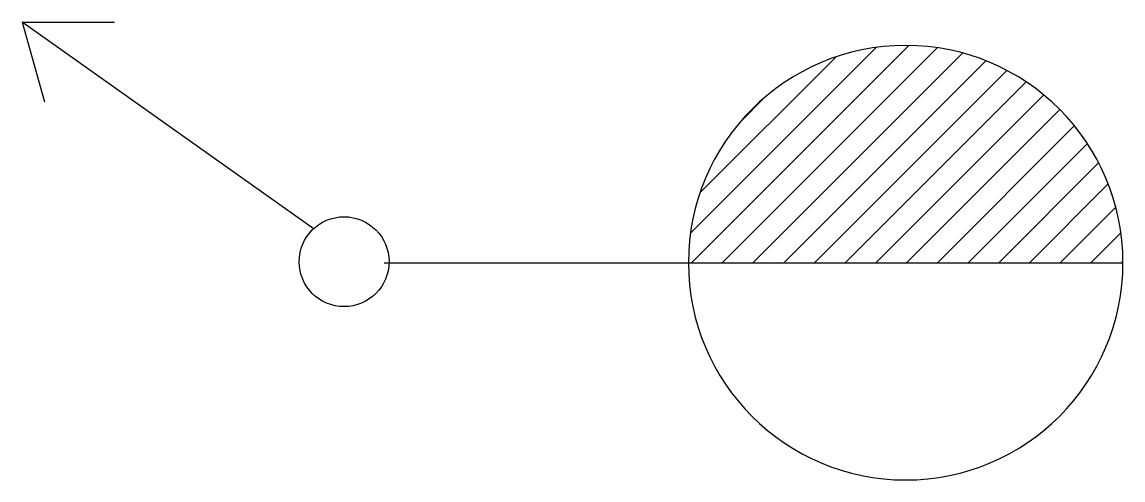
# Model space of a CAD drawing. Extents: x -0.208 to 0.425, y -0.125 to 0.138.
import ezdxf

# ---------------------------------------------------------------- set-up
doc = ezdxf.new("R2010")
doc.units = 0
doc.layers.get('0').update_dxf_attribs({"linetype": 'CONTINUOUS'})
doc.layers.add('TOMADAS-TV', color=4, linetype='CONTINUOUS')

# ---------------------------------------------------------------- blocks, each defined once
blk = doc.blocks.new('*X')
at = {"color": 0}
for p, q in [((3.523, 0.341), (5.659, 2.477)), ((3.536, 0), (6.035, 2.5)), ((3.889, 0), (6.363, 2.474)), ((4.243, 0), (6.655, 2.413)), ((3.633, 0.805), (5.195, 2.367)), ((4.596, 0), (6.921, 2.324)), ((4.95, 0), (7.163, 2.213)), ((5.303, 0), (7.385, 2.081)), ((5.657, 0), (7.588, 1.931)), ((4.102, 1.627), (4.373, 1.898)), ((6.01, 0), (7.773, 1.763)), ((6.364, 0), (7.94, 1.576)), ((6.718, 0), (8.09, 1.372)), ((7.071, 0), (8.22, 1.149)), ((7.425, 0), (8.33, 0.906)), ((7.778, 0), (8.417, 0.639)), ((8.132, 0), (8.476, 0.344)), ((8.485, 0), (8.5, 0.015))]:
    blk.add_line(p, q, dxfattribs=at)

msp = doc.modelspace()

# ---------------------------------------------------------------- linework, layer by layer
at = {"layer": 'TOMADAS-TV', "color": 0}
for p, q in [((-0.04033, 0.01928), (-0.20838, 0.1385)), ((-0.20838, 0.1385), (-0.19547, 0.09253)), ((-0.20838, 0.1385), (-0.15526, 0.1385))]:
    msp.add_line(p, q, dxfattribs=at)
for points in [[(0, 0), (0.175, 0)], [(0.175, 0), (0.425, 0)]]:
    msp.add_lwpolyline(points, dxfattribs=at)
msp.add_circle((-0.0231, 0.0006), 0.02585, dxfattribs=at)
for start, end in [(0.00001, 179.99994), (180, 360)]:
    msp.add_arc((0.3, 0), 0.125, start, end, dxfattribs=at)

# ---------------------------------------------------------------- block references
at = {"layer": 'TOMADAS-TV', "color": 0, "xscale": 0.05, "yscale": 0.05, "zscale": 0.05}
msp.add_blockref('*X', (0, 0), dxfattribs=at)

doc.saveas('drawing.dxf')
